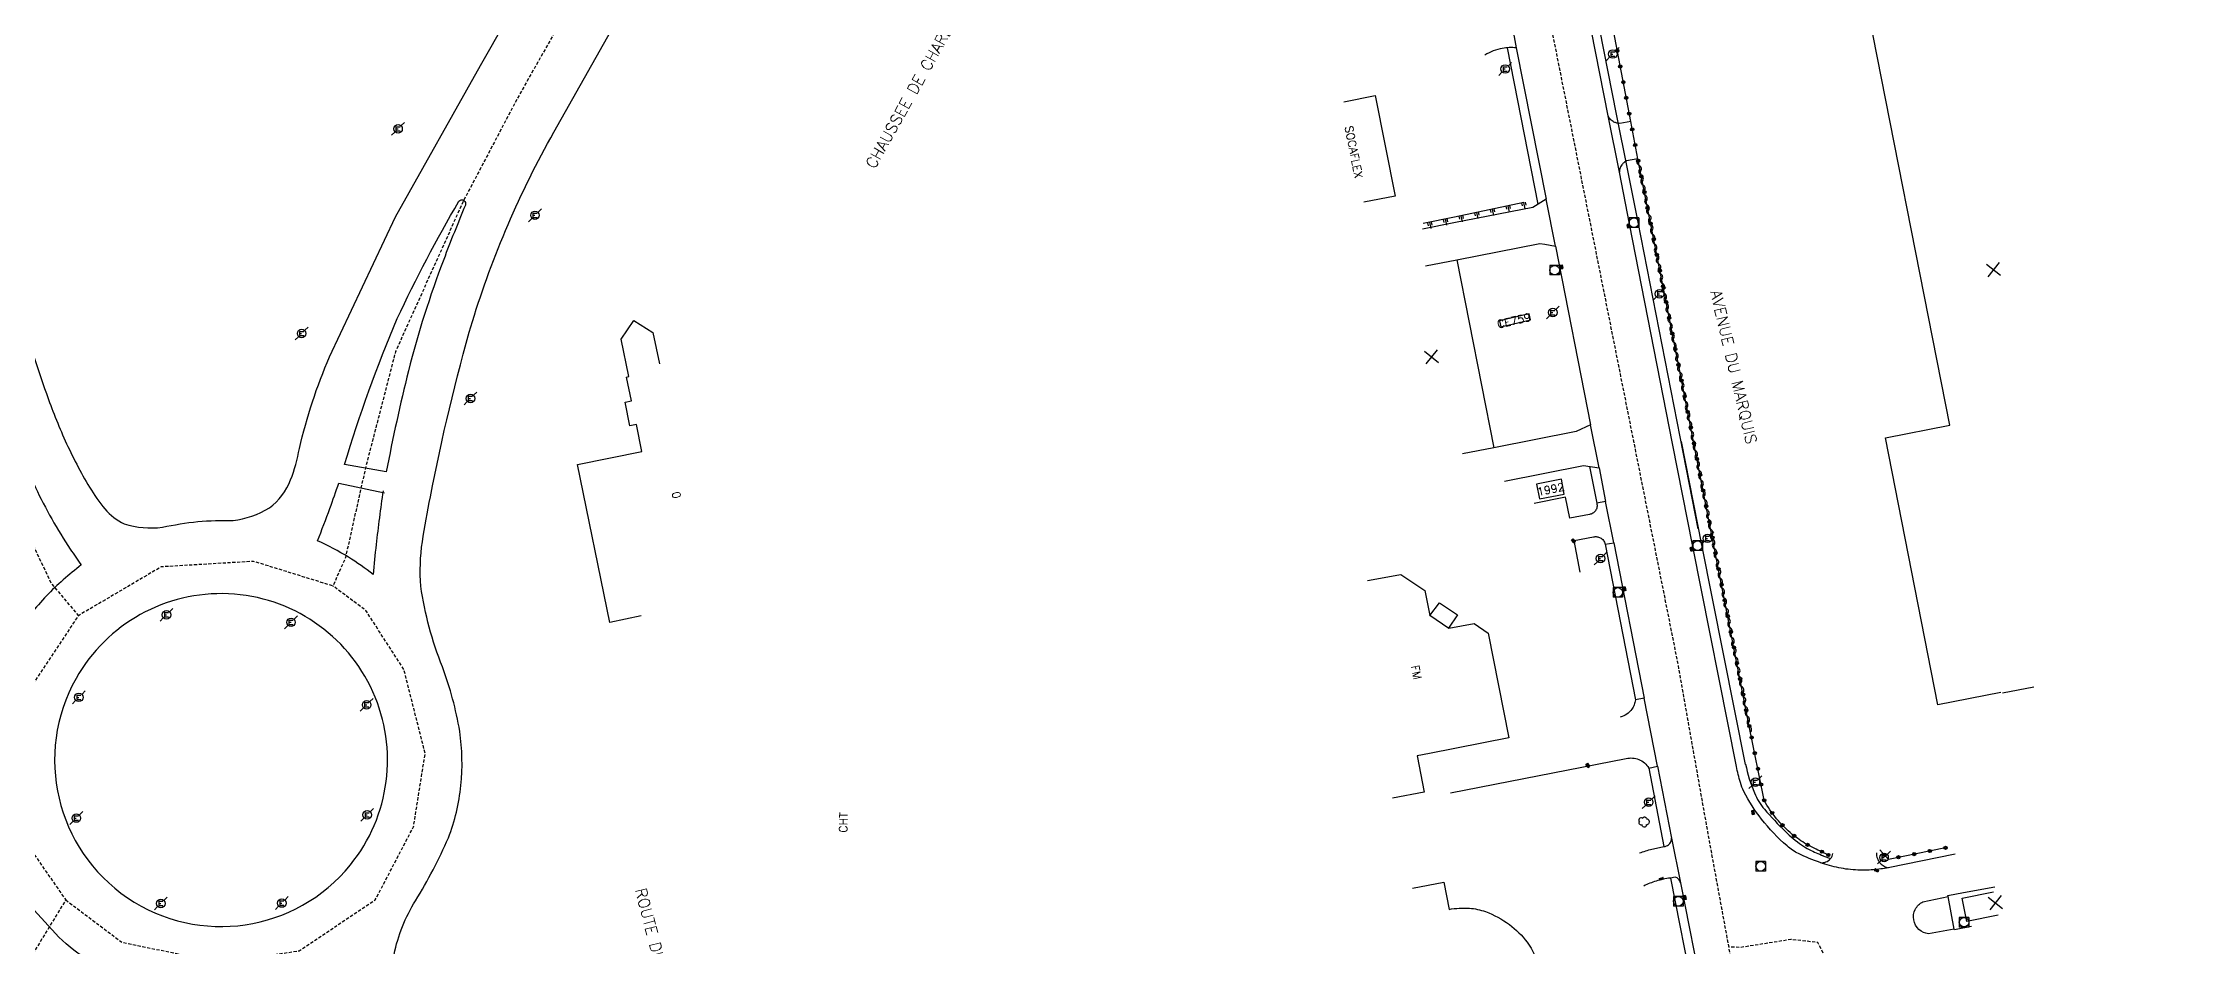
# Model space of a CAD drawing. Header units: millimetres. Extents: x 161000 to 162000, y 126999 to 128000.
# Drawn here: x 161306.6 to 161640.3, y 127281.5 to 127422.7 of the extents above; entities that cross this region are included whole.
import ezdxf
from ezdxf.enums import TextEntityAlignment as Align

# ---------------------------------------------------------------- set-up
doc = ezdxf.new("R2010")
doc.units = ezdxf.units.MM
doc.linetypes.add('DASHED', pattern=[0.75, 0.5, -0.25])
doc.layers.get('0').update_dxf_attribs({"linetype": 'CONTINUOUS'})
for name, color, linetype in [('W0001', 6, 'DASHED'), ('W0008', 7, 'CONTINUOUS'), ('W0017', 7, 'CONTINUOUS'), ('W0100', 7, 'CONTINUOUS'), ('W0211', 2, 'CONTINUOUS'), ('W0300', 7, 'CONTINUOUS'), ('W0310', 3, 'CONTINUOUS'), ('W0322', 7, 'CONTINUOUS'), ('W0400', 7, 'CONTINUOUS'), ('W0420', 7, 'CONTINUOUS'), ('W0471', 7, 'CONTINUOUS'), ('W0984', 7, 'CONTINUOUS'), ('W0989', 7, 'CONTINUOUS'), ('W0991', 7, 'CONTINUOUS')]:
    doc.layers.add(name, color=color, linetype=linetype)
doc.styles.get("Standard").update_dxf_attribs({"font": 'romans.shx', "width": 0.85})

# ---------------------------------------------------------------- blocks, each defined once
blk = doc.blocks.new('T400')
for p, q in [((-0.15, 0.3), (0.15, 0.3)), ((-0.15, -0.25), (-0.15, 0.3)), ((-0.15, 0.15), (0.15, 0.15)), ((-0.15, 0), (0.15, 0)), ((0.15, 0.3), (0.15, -0.25)), ((-0.15, -0.15), (0.15, -0.15)), ((-0.15, -0.25), (-0.15, -0.3)), ((-0.15, -0.3), (0.15, -0.3)), ((0.15, -0.3), (0.15, -0.25))]:
    blk.add_line(p, q)
blk = doc.blocks.new('t991o')
at = {"color": 0, "linetype": 'Continuous'}
for p, q in [((-1, 1), (1, -1)), ((-1, -1), (1, 1))]:
    blk.add_line(p, q, dxfattribs=at)
blk = doc.blocks.new('t322o')
at = {"color": 0, "linetype": 'Continuous'}
for radius in [0.25, 0.15]:
    blk.add_circle((0, 0), radius, dxfattribs=at)
blk = doc.blocks.new('t310o')
at = {"color": 0, "linetype": 'Continuous'}
for centre, start, end in [((-0.5, 0.38), 216.8699, 323.1304), ((0.5, -0.37), 36.8699, 143.1303)]:
    blk.add_arc(centre, 0.625, start, end, dxfattribs=at)
blk = doc.blocks.new('t211o')
at = {"color": 0, "linetype": 'Continuous'}
for p, q in [((-0.29, 0.5), (-0.29, 0)), ((0, 1), (0, 0)), ((0.29, 0.5), (0.29, 0))]:
    blk.add_line(p, q, dxfattribs=at)
blk = doc.blocks.new('T471')
for p, q in [((-0.333334, 0.333334), (-0.333334, -0.333334)), ((-0.333334, 0.333334), (0.333334, 0.333334)), ((-0.333334, 0), (0, 0)), ((0.500001, 0.500001), (1.000002, 1.000002)), ((-0.500001, -0.500001), (-1.000002, -1.000002)), ((-0.333334, -0.333334), (0.333334, -0.333334))]:
    blk.add_line(p, q)
blk.add_ellipse((0, 0), major_axis=(0.471405, 0.471405), ratio=1, start_param=5.4977871438, end_param=11.780972451)
blk = doc.blocks.new('T420')
for p, q in [((0.75, 0.75), (-0.75, 0.75)), ((-0.75, 0.75), (-0.75, -0.75)), ((0.75, 0.75), (0.75, -0.75)), ((0.75, -0.75), (-0.75, -0.75))]:
    blk.add_line(p, q)
blk.add_ellipse((0, 0), major_axis=(-0.53, 0.53), ratio=1, start_param=3.926991, end_param=10.210176)
blk = doc.blocks.new('T300')
for p, q in [((-0.8, 0.51), (-0.86, 0.34)), ((-0.86, 0.34), (-0.86, 0.17)), ((-0.86, 0.17), (-0.74, 0.06)), ((-0.69, 0.63), (-0.8, 0.51)), ((-0.8, -0.06), (-0.74, 0.06)), ((-0.74, 0.06), (-0.69, 0.11)), ((-0.57, 0.69), (-0.69, 0.63)), ((-0.46, 0.69), (-0.57, 0.69)), ((-0.29, 0.63), (-0.46, 0.69)), ((-0.29, 0.63), (-0.17, 0.74)), ((-0.23, 0.57), (-0.29, 0.63)), ((-0.17, 0.74), (-0.06, 0.8)), ((-0.06, 0.8), (0.06, 0.8)), ((0.06, 0.8), (0.23, 0.74)), ((0.23, 0.74), (0.34, 0.63)), ((0.34, 0.63), (0.4, 0.51)), ((0.46, 0.46), (0.34, 0.46)), ((0.4, 0.51), (0.4, 0.46)), ((0.57, 0.4), (0.46, 0.46)), ((0.57, 0.4), (0.69, 0.29)), ((0.69, 0.29), (0.74, 0.17)), ((0.74, 0.06), (0.69, -0.17)), ((0.74, 0.17), (0.74, 0.06)), ((-0.8, -0.17), (-0.8, -0.06)), ((-0.8, -0.23), (-0.8, -0.17)), ((-0.74, -0.34), (-0.8, -0.23)), ((-0.69, -0.4), (-0.74, -0.34)), ((-0.51, -0.46), (-0.69, -0.4)), ((-0.4, -0.46), (-0.51, -0.46)), ((-0.4, -0.46), (-0.34, -0.46)), ((-0.34, -0.46), (-0.34, -0.4)), ((-0.34, -0.51), (-0.34, -0.46)), ((-0.29, -0.63), (-0.34, -0.51)), ((-0.17, -0.74), (-0.29, -0.63)), ((-0.06, -0.8), (-0.17, -0.74)), ((0.06, -0.8), (-0.06, -0.8)), ((0.17, -0.74), (0.06, -0.8)), ((0.23, -0.69), (0.17, -0.74)), ((0.29, -0.46), (0.23, -0.46)), ((0.29, -0.63), (0.23, -0.69)), ((0.46, -0.4), (0.29, -0.46)), ((0.34, -0.51), (0.29, -0.63)), ((0.34, -0.51), (0.34, -0.46)), ((0.57, -0.34), (0.46, -0.4)), ((0.63, -0.29), (0.57, -0.34)), ((0.69, -0.17), (0.63, -0.29))]:
    blk.add_line(p, q)

msp = doc.modelspace()

# ---------------------------------------------------------------- linework, layer by layer
at = {"layer": 'W0001', "flags": 128}
for points in [[(161712.31, 128000), (161672.96, 127930.58), (161585.65, 127776.48), (161500.65, 127626.36), (161448.27, 127533.75), (161429.63, 127500.65), (161380.75, 127413.93), (161372.39, 127398.05), (161361.74, 127374.42), (161357.04, 127356.21), (161353.92, 127342.24), (161351.97, 127337.81), (161339.56, 127341.65), (161325.13, 127340.79), (161312.2, 127333.17), (161303.92, 127320.74), (161303.26, 127306.99), (161304.92, 127296.39), (161310.22, 127288.76), (161296.38, 127266.08), (161273.77, 127289.92), (161258.69, 127305.66), (161254.05, 127300.2), (161250.57, 127294.56), (161222.74, 127294.89), (161209.18, 127295.07), (161209.18, 127295.07)], [(161624.21, 127000), (161610.53, 127070.67), (161589.98, 127173.21), (161585.95, 127194.75), (161566.92, 127298.5), (161562.04, 127326.01), (161536.88, 127452.52), (161534.87, 127464.18), (161528.66, 127479.95), (161524.52, 127486.25), (161518.29, 127492.27), (161512.04, 127497.09), (161506.98, 127500.41), (161491.5, 127509.19)], [(161232.68, 127336.48), (161268.26, 127375.47), (161273.93, 127381.21), (161279.4, 127383.04), (161284.21, 127382.54), (161293.98, 127381.21), (161304.25, 127346.09), (161307.9, 127338.3), (161312.2, 127333.17), (161312.2, 127333.17)], [(161310.22, 127288.76), (161319, 127282.14), (161334.41, 127278.99), (161346.67, 127280.81), (161358.59, 127288.76), (161364.56, 127300.2), (161366.38, 127311.63), (161363.07, 127324.72), (161357.1, 127333.99), (161351.97, 127337.81), (161351.97, 127337.81)], [(161390.93, 127135.99), (161397.1, 127137.92), (161433.62, 127144.69), (161523.83, 127162.49), (161547.1, 127166.76), (161562.94, 127169.5), (161578.99, 127171.15), (161587.77, 127169.55), (161599.41, 127168.59), (161601.84, 127170.33), (161604.72, 127174.26), (161605.42, 127179.3), (161605.01, 127184.57), (161603.29, 127189.41), (161602.44, 127192.93), (161596.08, 127226.12), (161591.4, 127251.99), (161589.06, 127263.42), (161586.74, 127276.83), (161583.92, 127282.11), (161579.75, 127282.58), (161571.83, 127281.32), (161570.06, 127281.41)]]:
    msp.add_lwpolyline(points, dxfattribs=at)
at = {"layer": 'W0008', "flags": 128}
for points in [[(161298.1, 127401.55), (161298.46, 127400.1, 0.0051), (161303.27, 127380.43, 0.0195), (161307.2, 127367.89, 0.02), (161310.14, 127360.51, 0.031), (161313.96, 127353.24, 0.0421), (161316.34, 127349.85, 0.1149), (161319.37, 127347.52, 0.1072), (161325.32, 127346.99, -0.0246), (161330.87, 127347.88, -0.024), (161336.36, 127348.04, 0.1016), (161342.05, 127350.01, 0.1366), (161345.36, 127354.38, 0.0504), (161346.72, 127359.29, -0.0452), (161351.45, 127373.61), (161361.74, 127395.49), (161375.02, 127419.13), (161437.5, 127528.74), (161439.13, 127529.16), (161587.75, 127792.07), (161597.84, 127809.8), (161705.6, 128000)], [(161364.01, 127257.08, 0.011523), (161362.12, 127270.61, -0.0785), (161361.52, 127280.26, -0.087), (161364.87, 127288.64, 0.0344), (161370.01, 127298.46, 0.067), (161371.95, 127306.64, 0.062), (161371.78, 127315.09, 0.0464), (161369.08, 127325.17, -0.0597), (161365.7, 127337.76, -0.0555), (161365.94, 127344.72, -0.0175), (161367.21, 127351.72, -0.0239), (161373.76, 127379.14, -0.0269), (161379.33, 127394.26, -0.0268), (161386.48, 127408.73), (161415.67, 127460.52), (161439.64, 127503.08, -0.0739), (161443.92, 127508.5, -0.0547), (161448.6, 127512.09, -0.059), (161453.94, 127514.52, -0.0835), (161462.4, 127515.67, -0.099), (161469.02, 127514.36), (161475.63, 127511.39), (161486.34, 127505.4)], [(161497.5, 127499.26), (161504.94, 127495.03, -0.060879), (161514.05, 127488.81, -0.060879), (161521.39, 127480.59, -0.054436), (161526.11, 127471.92, -0.054436), (161528.84, 127462.44), (161533.86, 127437.31), (161535.93, 127426.75), (161536.83, 127421.88), (161541.5, 127398.24)], [(161584.31, 127294.59, -0.028207), (161580.93, 127295.99, -0.065318), (161579.14, 127297.19, -0.045399), (161575.16, 127301.37, -0.050935), (161572.4, 127305.71, -0.044598), (161571.84, 127307.11, -0.025854), (161571.24, 127309.63), (161564.4, 127343.97), (161561.24, 127360.09), (161554.54, 127394.38), (161552.94, 127402.46), (161551.18, 127411.27), (161545.3, 127441.19)], [(161554.71, 127410.4), (161553.01, 127410.09, -0.061165), (161552.54, 127410.13, -0.061165), (161552.1, 127410.29, -0.088449), (161551.55, 127410.7, -0.088449), (161551.18, 127411.27)], [(161555.84, 127404.53), (161554.07, 127404.21, 0.053001), (161553.72, 127404, 0.053001), (161553.41, 127403.72, 0.088971), (161553.06, 127403.13, 0.088971), (161552.94, 127402.46)], [(161353.78, 127356.77, -0.0275), (161362.02, 127379.58, -0.0235), (161371.65, 127397.92, -0.85), (161372.66, 127397.31, 0.0069), (161369.27, 127388.83, 0.028), (161363.76, 127371.43, 0.0127), (161360.3, 127355.64), (161353.78, 127356.77), (161353.78, 127356.77)], [(161300.92, 127363.38, 0.011), (161305.49, 127353.22, 0.0353), (161310.94, 127343.55, 0.0066), (161312.65, 127341.09, 0.0327), (161307.2, 127336.28, 0.0168), (161304.75, 127333.45), (161297.78, 127362.29), (161300.92, 127363.38), (161300.92, 127363.38)], [(161359.8, 127352.67, 0.0084), (161358.71, 127344.28, 0.0047), (161358.26, 127339.6, 0.0222), (161354.39, 127342.33, 0.0255), (161349.57, 127344.88, 0.0053), (161351.49, 127349.92, 0.0041), (161352.89, 127353.88), (161360.02, 127352.37), (161360.02, 127352.37)], [(161546.81, 127339.99), (161545.86, 127344.9), (161548.9, 127345.48, -0.091939), (161549.44, 127345.51, -0.091939), (161549.95, 127345.35, -0.1083), (161550.44, 127344.93, -0.1083), (161550.7, 127344.35), (161552.05, 127344.57), (161550.78, 127351.01), (161549.41, 127350.73, -0.111929), (161549.44, 127350.12, -0.111929), (161549.2, 127349.55, -0.103513), (161548.79, 127349.17, -0.103513), (161548.25, 127348.98), (161545.19, 127348.41), (161544.52, 127351.69), (161539.62, 127350.7)], [(161354.69, 127294.23, 1.0882), (161311.83, 127323.36), (161311.83, 127323.36)], [(161311.83, 127323.36, 0.919), (161354.69, 127294.23), (161354.69, 127294.23)], [(161526.54, 127305.47), (161554.01, 127310.84, -0.079175), (161555, 127310.93, -0.079175), (161555.97, 127310.71, -0.082557), (161556.86, 127310.16, -0.082557), (161557.52, 127309.36), (161558.91, 127309.64), (161556.81, 127320.27), (161555.44, 127320, -0.060692), (161555.25, 127319.25, -0.060692), (161554.89, 127318.57, -0.088042), (161554.1, 127317.79, -0.088042), (161553.09, 127317.32)], [(161556.1, 127296.1, -0.011577), (161557.06, 127296.42, -0.011577), (161558.02, 127296.69, -0.011135), (161558.96, 127296.91, -0.011135), (161559.91, 127297.09, 0.072208), (161560.29, 127297.19, 0.072208), (161560.62, 127297.39, 0.108225), (161560.98, 127297.85, 0.108225), (161561.11, 127298.42), (161562.47, 127291.43, 0.080994), (161562.38, 127291.74, 0.080994), (161562.2, 127292, 0.078697), (161561.95, 127292.19, 0.078697), (161561.66, 127292.3), (161560.91, 127292.17, 0.023139), (161559.78, 127291.99, 0.023139), (161558.68, 127291.7, 0.021021), (161557.7, 127291.36, 0.021021), (161556.76, 127290.93)], [(161593.1, 127296.11, 0.099569), (161593.25, 127295.22, 0.099569), (161593.73, 127294.46, 0.077522), (161594.29, 127294.03, 0.077522), (161594.95, 127293.8, -0.030307), (161592.58, 127293.47, -0.030307), (161590.19, 127293.42, -0.038165), (161587.21, 127293.78, -0.038165), (161584.31, 127294.59, 0.127173), (161585.2, 127294.69, 0.127173), (161585.93, 127295.21, 0.061546), (161586.16, 127295.58, 0.061546), (161586.3, 127295.99)], [(161305.31, 127287.18), (161299.63, 127273.89, -0.0183), (161293.63, 127261.05, -0.0049), (161290.79, 127255.74, 0.2488), (161290.95, 127255.09, 0.3313), (161291.6, 127255.26), (161296.09, 127262.62, -0.0688), (161303.22, 127271, -0.0132), (161311.27, 127277.79, 0.002), (161313.4, 127279.59, -0.0573), (161308.62, 127283.49), (161305.31, 127287.18), (161305.31, 127287.18)], [(161605.26, 127284.21), (161601.26, 127283.48, -0.164428), (161599.73, 127284.16, -0.164428), (161598.92, 127285.63, -0.164167), (161599.17, 127287.29, -0.164167), (161600.37, 127288.46), (161604.31, 127289.27)]]:
    msp.add_lwpolyline(points, format="xyb", dxfattribs=at)
for points in [[(161527.55, 127388.79), (161540.5, 127391.32), (161541.32, 127391.21), (161542.95, 127390.92), (161541.5, 127398.24), (161539.43, 127396.95), (161527.1, 127394.54), (161522.2, 127393.58)], [(161542.95, 127390.92), (161548.42, 127362.99)], [(161535.02, 127354.21), (161547.32, 127356.64), (161549.77, 127356.25), (161548.42, 127362.99), (161546.17, 127361.92), (161533.33, 127359.41)], [(161549.77, 127356.25), (161549.77, 127356.25), (161550.78, 127351.01)], [(161552.05, 127344.57), (161556.81, 127320.27)], [(161558.91, 127309.64), (161561.11, 127298.42)], [(161605.42, 127295.89), (161594.95, 127293.8)], [(161562.47, 127291.43), (161566, 127273.73)], [(161607.95, 127284.62), (161605.29, 127284.11), (161605.26, 127284.21), (161604.31, 127289.27), (161604.27, 127289.44), (161606.7, 127289.9), (161611.61, 127290.82)]]:
    msp.add_lwpolyline(points, dxfattribs=at)
at = {"layer": 'W0017', "flags": 128}
for points in [[(161565.24, 127346.75), (161555.86, 127394.64), (161554.26, 127402.72), (161552.51, 127411.53), (161546.62, 127441.45)], [(161535.43, 127421.88), (161540.19, 127397.45)], [(161572.67, 127309.91), (161565.83, 127344.25), (161562.67, 127360.37)], [(161548.25, 127356.46), (161549.41, 127350.73)], [(161550.7, 127344.35), (161555.44, 127320)], [(161557.52, 127309.36), (161559.91, 127297.09)], [(161560.91, 127292.17), (161564.5, 127273.94), (161564.03, 127273.84), (161564.32, 127272.52)]]:
    msp.add_lwpolyline(points, dxfattribs=at)
for points in [[(161536.83, 127421.88, 0.035354), (161535.74, 127421.92, 0.035354), (161534.65, 127421.8, 0.047369), (161533.25, 127421.41, 0.047369), (161531.94, 127420.76)], [(161572.66, 127309.96, 0.049494), (161574.04, 127305.48, 0.077511), (161575.61, 127302.93, 0.024414), (161578.88, 127299.46, 0.035221), (161581.41, 127297.35, 0.041744), (161582.61, 127296.62, 0.024452), (161584.8, 127295.67), (161584.74, 127295.67), (161585.93, 127295.21)]]:
    msp.add_lwpolyline(points, format="xyb", dxfattribs=at)
at = {"layer": 'W0100', "flags": 128}
for points in [[(161612.52, 127321.17), (161602.7, 127319.25), (161594.54, 127360.95), (161604.57, 127362.91), (161590.56, 127434.15), (161595.47, 127435.12)], [(161509.9, 127413.45), (161514.81, 127414.42), (161517.9, 127398.73), (161513, 127397.76)], [(161522.64, 127387.83), (161527.55, 127388.79), (161533.33, 127359.41), (161528.42, 127358.45)], [(161400.13, 127333.12), (161395.23, 127332.12), (161390.19, 127356.78), (161400.24, 127358.83), (161399.38, 127363.05), (161398.36, 127362.85), (161397.64, 127366.53), (161398.6, 127366.73), (161397.84, 127370.44), (161398.21, 127370.52), (161397.02, 127376.38), (161398.95, 127379.31), (161401.96, 127377.41), (161402.98, 127372.51), (161402.98, 127372.51)], [(161547.32, 127356.64), (161549.77, 127356.25)], [(161513.58, 127338.64), (161518.5, 127339.54), (161518.78, 127339.59), (161522.55, 127337.1), (161523.34, 127333.18), (161524.86, 127335.17), (161527.65, 127333.3), (161526.25, 127331.23)], [(161532.43, 127330.41), (161530.25, 127331.92), (161526.31, 127331.19), (161523.34, 127333.18)], [(161532.45, 127330.43), (161535.67, 127314.09), (161523.3, 127311.65), (161521.33, 127311.26), (161522.42, 127305.59), (161517.51, 127304.65)], [(161617.71, 127322.01), (161612.81, 127321.05)], [(161612.11, 127286.38), (161607.21, 127285.39), (161606.48, 127289.01), (161611.38, 127290)]]:
    msp.add_lwpolyline(points, dxfattribs=at)
for points in [[(161538.83, 127380.35), (161534.19, 127379.26), (161534.42, 127378.3), (161539.05, 127379.38)], [(161543.88, 127354.48), (161540.02, 127353.71), (161540.48, 127351.41), (161544.34, 127352.17)]]:
    msp.add_lwpolyline(points, close=True, dxfattribs=at)
msp.add_lwpolyline([(161520.6, 127290.62), (161525.51, 127291.56), (161526.34, 127287.29, -0.059066), (161529.52, 127287.46, -0.073448), (161532.03, 127286.93, -0.069885), (161535.75, 127284.92, -0.075485), (161538.52, 127282.15, -0.110359), (161540.34, 127278.03, -0.108043), (161540.24, 127273.43, -0.087987), (161538.5, 127269.44, -0.082332), (161535.33, 127266.04, -0.065656), (161533.38, 127264.91, -0.052861), (161530.69, 127264.12), (161531.17, 127262.82), (161531.8, 127259.76), (161526.9, 127258.76)], format="xyb", dxfattribs=at)
at = {"layer": 'W0211', "flags": 128}
msp.add_lwpolyline([(161538, 127397.73), (161527.2, 127395.45), (161522.31, 127394.42)], dxfattribs=at)
at = {"layer": 'W0310', "flags": 128}
msp.add_lwpolyline([(161573.24, 127315.93), (161564.54, 127360.38), (161562.21, 127372.13), (161555.84, 127404.53)], dxfattribs=at)
at = {"layer": 'W0322', "flags": 128}
msp.add_lwpolyline([(161585.59, 127295.78), (161584.92, 127296.09), (161584.59, 127296.29, -0.038502), (161582.17, 127297.47, -0.038502), (161579.96, 127299, -0.049642), (161577.5, 127301.45, -0.049642), (161575.57, 127304.33), (161573.24, 127315.93), (161564.54, 127360.38), (161562.21, 127372.13), (161555.84, 127404.53), (161554.71, 127410.4), (161549.55, 127437.53), (161554.46, 127438.46)], format="xyb", dxfattribs=at)
msp.add_lwpolyline([(161603.9, 127296.9), (161594.96, 127295.1), (161593.64, 127296.57)], dxfattribs=at)

# ---------------------------------------------------------------- block references
at = {"layer": 'W0211'}
for p, rotation in [((161533.1, 127396.69), 191.9024840549191), ((161535.55, 127397.21), 191.9024840549191), ((161538, 127397.73), 191.9024840549191), ((161523.32, 127394.63), 191.902484054918), ((161525.76, 127395.15), 191.902484054918), ((161528.21, 127395.66), 191.9024840549191), ((161530.66, 127396.18), 191.9024840549191)]:
    msp.add_blockref('t211o', p, dxfattribs=dict(at, rotation=rotation))
at = {"layer": 'W0300'}
msp.add_blockref('T300', (161556.85, 127300.92), dxfattribs=at)
at = {"layer": 'W0310'}
for p, rotation in [((161556.04, 127403.52), 101.1304302050548), ((161556.34, 127401.98), 101.1304302050548), ((161556.64, 127400.45), 101.1304302050548), ((161556.94, 127398.91), 101.1304302050548), ((161557.25, 127397.37), 101.1304302050548), ((161557.55, 127395.84), 101.1304302050548), ((161557.85, 127394.3), 101.1304302050548), ((161558.15, 127392.76), 101.1304302050548), ((161558.46, 127391.23), 101.1304302050548), ((161558.76, 127389.69), 101.1304302050548), ((161559.06, 127388.16), 101.1304302050548), ((161559.36, 127386.62), 101.1304302050548), ((161559.66, 127385.08), 101.1304302050548), ((161559.97, 127383.55), 101.1304302050548), ((161560.27, 127382.01), 101.1304302050548), ((161560.57, 127380.47), 101.1304302050548), ((161560.87, 127378.94), 101.1304302050548), ((161561.18, 127377.4), 101.1304302050548), ((161561.48, 127375.86), 101.1304302050548), ((161561.78, 127374.33), 101.1304302050548), ((161562.08, 127372.79), 101.1304302050548), ((161562.39, 127371.25), 101.180954573647), ((161562.69, 127369.72), 101.180954573647), ((161562.99, 127368.18), 101.180954573647), ((161563.3, 127366.64), 101.180954573647), ((161563.6, 127365.11), 101.180954573647), ((161563.9, 127363.57), 101.180954573647), ((161564.21, 127362.04), 101.180954573647), ((161564.51, 127360.5), 101.180954573647), ((161564.81, 127358.96), 101.0836358611382), ((161565.11, 127357.43), 101.0836358611382), ((161565.41, 127355.89), 101.0836358611382), ((161565.72, 127354.35), 101.0836358611382), ((161566.02, 127352.82), 101.0836358611382), ((161566.32, 127351.28), 101.0836358611382), ((161566.62, 127349.74), 101.0836358611382), ((161566.92, 127348.21), 101.0836358611382), ((161567.22, 127346.67), 101.0836358611382), ((161567.52, 127345.13), 101.0836358611382), ((161567.82, 127343.59), 101.0836358611382), ((161568.12, 127342.06), 101.0836358611382), ((161568.43, 127340.52), 101.0836358611382), ((161568.73, 127338.98), 101.0836358611382), ((161569.03, 127337.45), 101.0836358611382), ((161569.33, 127335.91), 101.0836358611382), ((161569.63, 127334.37), 101.0836358611382), ((161569.93, 127332.84), 101.0836358611382), ((161570.23, 127331.3), 101.0836358611382), ((161570.53, 127329.76), 101.0836358611382), ((161570.83, 127328.23), 101.0836358611382), ((161571.13, 127326.69), 101.0836358611382), ((161571.44, 127325.15), 101.0836358611382), ((161571.74, 127323.62), 101.0836358611382), ((161572.04, 127322.08), 101.0836358611382), ((161572.34, 127320.54), 101.0836358611382), ((161572.64, 127319.01), 101.0836358611382), ((161572.94, 127317.47), 101.0836358611382), ((161573.24, 127315.93), 101.0836358611382)]:
    msp.add_blockref('t310o', p, dxfattribs=dict(at, rotation=rotation))
at = {"layer": 'W0322'}
for p, rotation in [((161552.61, 127421.43), 100.7655113211348), ((161553.08, 127418.98), 100.7655113211348), ((161553.55, 127416.52), 100.7655113211348), ((161554.01, 127414.07), 100.7655113211348), ((161554.48, 127411.61), 100.7655113211348), ((161554.95, 127409.15), 100.8879196264503), ((161555.42, 127406.7), 100.8879196264503), ((161555.89, 127404.24), 101.1304302050548), ((161556.38, 127401.79), 101.1304302050548), ((161556.86, 127399.34), 101.1304302050548), ((161557.34, 127396.89), 101.1304302050548), ((161557.82, 127394.43), 101.1304302050548), ((161558.31, 127391.98), 101.1304302050548), ((161558.79, 127389.53), 101.1304302050548), ((161559.27, 127387.07), 101.1304302050548), ((161559.76, 127384.62), 101.1304302050548), ((161560.24, 127382.17), 101.1304302050548), ((161560.72, 127379.71), 101.1304302050548), ((161561.2, 127377.26), 101.1304302050548), ((161561.69, 127374.81), 101.1304302050548), ((161562.17, 127372.36), 101.1304302050548), ((161562.65, 127369.9), 101.180954573647), ((161563.14, 127367.45), 101.180954573647), ((161563.62, 127365), 101.180954573647), ((161564.11, 127362.55), 101.180954573647), ((161564.59, 127360.09), 101.0847317245842), ((161565.07, 127357.64), 101.0847317245842), ((161565.55, 127355.19), 101.0847317245842), ((161566.03, 127352.73), 101.0847317245842), ((161566.51, 127350.28), 101.0847317245842), ((161566.99, 127347.83), 101.0847317245842), ((161567.48, 127345.37), 101.0847317245842), ((161567.96, 127342.92), 101.0847317245842), ((161568.44, 127340.47), 101.0847317245842), ((161568.92, 127338.01), 101.0847317245842), ((161569.4, 127335.56), 101.0847317245842), ((161569.88, 127333.11), 101.0847317245842), ((161570.36, 127330.65), 101.0847317245842), ((161570.84, 127328.2), 101.0847317245842), ((161571.32, 127325.75), 101.0847317245842), ((161571.8, 127323.29), 101.0847317245842), ((161572.28, 127320.84), 101.0847317245842), ((161572.76, 127318.39), 101.0847317245842), ((161573.24, 127315.93), 101.0847317245842), ((161573.6, 127314.14), 101.3367183037398), ((161574.09, 127311.69), 101.3367183037398), ((161574.59, 127309.24), 101.3367183037398), ((161575.08, 127306.79), 101.3367183037398), ((161575.57, 127304.33), 101.3367183037398), ((161576.81, 127302.35), 125.7645319378466), ((161578.41, 127300.43), 133.9431801379547), ((161580.26, 127298.76), 142.1218283380736), ((161582.34, 127297.37), 150.3004765381969), ((161584.59, 127296.29), 158.4791247383043), ((161601.45, 127296.41), 191.3581712074582), ((161603.9, 127296.9), 191.3581712074582), ((161585.59, 127295.78), 155.6207340551801), ((161594.37, 127295.75), 132.0117602984187), ((161596.55, 127295.43), 191.3581712074582), ((161599, 127295.92), 191.3581712074582)]:
    msp.add_blockref('t322o', p, dxfattribs=dict(at, rotation=rotation))
at = {"layer": 'W0400'}
for p, rotation in [((161554.35, 127394.01), 191.0928849070121), ((161543.9, 127387.68), 11.35851503438712), ((161545.76, 127344.85), 45.58909505344482), ((161564.19, 127343.53), 196.518151942156), ((161553.74, 127337.34), 192.2602047322641), ((161547.99, 127309.77), 32.12028662045268), ((161573.82, 127302.4), 193.0903080592614), ((161593.1, 127293.37), 244.3489353230829), ((161559.53, 127292.06), 104.7503897476614), ((161563.18, 127289.11), 191.4719765246975)]:
    msp.add_blockref('T400', p, dxfattribs=dict(at, rotation=rotation))
at = {"layer": 'W0420'}
for p in [(161555.23, 127394.57), (161542.83, 127387.15), (161565.16, 127344.11), (161552.7, 127336.8), (161575.03, 127294.02), (161562.15, 127288.55), (161606.8, 127285.28)]:
    msp.add_blockref('T420', p, dxfattribs=at)
at = {"layer": 'W0471'}
for p in [(161551.92, 127420.92), (161535.1, 127418.58), (161362.14, 127409.23), (161383.53, 127395.72), (161559.22, 127383.46), (161542.54, 127380.53), (161347.08, 127377.25), (161373.45, 127367.11), (161550, 127342.1), (161566.71, 127345.25), (161325.97, 127333.31), (161345.42, 127332.13), (161312.27, 127320.41), (161357.24, 127319.25), (161574.19, 127307.15), (161357.32, 127302.05), (161557.52, 127304.02), (161311.88, 127301.55), (161594.29, 127295.38), (161325.08, 127288.21), (161343.98, 127288.27)]:
    msp.add_blockref('T471', p, dxfattribs=at)
at = {"layer": 'W0991', "rotation": 276.6270599999999}
for p in [(161611.39, 127387.23), (161523.6, 127373.61), (161611.69, 127288.32)]:
    msp.add_blockref('t991o', p, dxfattribs=at)

# ---------------------------------------------------------------- texts
at = {"layer": 'W0984'}
for s, rotation, p in [('SOCAFLEX', 281.1642, (161511.45, 127405.6)), ('FM', 281.1265, (161521.22, 127324.31))]:
    msp.add_text(s, height=1.25, rotation=rotation, dxfattribs=at).set_placement(p, align=Align.MIDDLE)
at = {"layer": 'W0989'}
for s, rotation, p in [('CHAUSSEE DE CHARLEROI', 60.7853, (161443.2, 127416.43)), ('AVENUE DU MARQUIS', 283.252, (161570.73, 127372)), ('ROUTE DU VIEUX CAMPINAIRE', 284.6147, (161404.34, 127273.95))]:
    msp.add_text(s, height=1.75, rotation=rotation, dxfattribs=at).set_placement(p, align=Align.MIDDLE)
at = {"layer": 'W0991'}
for s, rotation, p in [('CE759', 13.1447, (161536.47, 127379.26)), ('1992', 11.159, (161542.23, 127352.93)), ('0', 281.5566, (161405.63, 127352.01)), ('CHT', 88.0797, (161431.71, 127300.85))]:
    msp.add_text(s, height=1.25, rotation=rotation, dxfattribs=at).set_placement(p, align=Align.MIDDLE)

doc.saveas('drawing.dxf')
